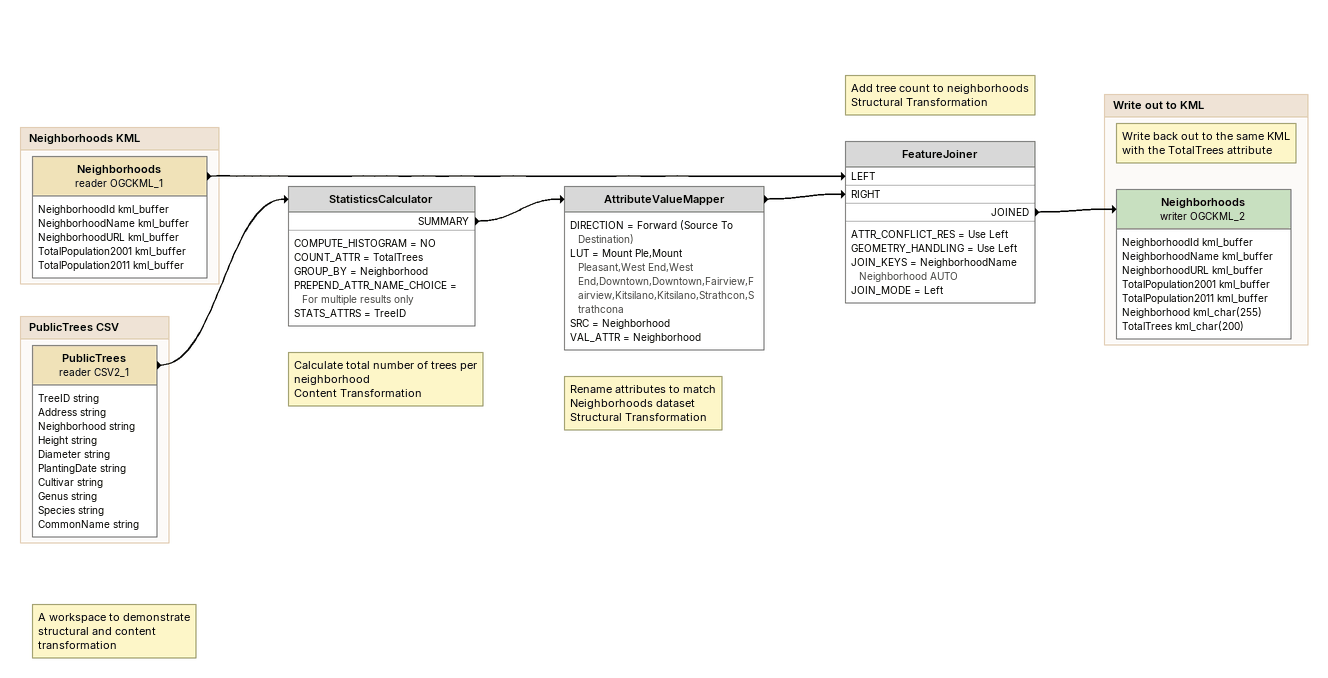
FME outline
Note: A workspace to demonstrate structural and content transformation
Note: Calculate total number of trees per neighborhood / Content Transformation
StatisticsCalculator
    COMPUTE_HISTOGRAM = NO
    COUNT_ATTR = TotalTrees
    GROUP_BY = Neighborhood
    PREPEND_ATTR_NAME_CHOICE = For multiple results only
    STATS_ATTRS = TreeID
    SUMMARY -> AttributeValueMapper
Note: Rename attributes to match Neighborhoods dataset / Structural Transformation
AttributeValueMapper
    DIRECTION = Forward (Source To Destination)
    LUT = Mount Ple,Mount Pleasant,West End,West End,Downtown,Downtown,Fairview,Fairview,Kitsilano,Kitsilano,Strathcon,Strathcona
    SRC = Neighborhood
    VAL_ATTR = Neighborhood
    -> FeatureJoiner [RIGHT]
Note: Add tree count to neighborhoods / Structural Transformation
FeatureJoiner
    ATTR_CONFLICT_RES = Use Left
    GEOMETRY_HANDLING = Use Left
    JOIN_KEYS = NeighborhoodName Neighborhood AUTO
    JOIN_MODE = Left
    JOINED -> Neighborhoods (writer OGCKML_2)

Bookmark: Neighborhoods KML
Neighborhoods (reader OGCKML_1)
    attributes: NeighborhoodId kml_buffer, NeighborhoodName kml_buffer, NeighborhoodURL kml_buffer, TotalPopulation2001 kml_buffer, TotalPopulation2011 kml_buffer
    -> FeatureJoiner [LEFT]

Bookmark: PublicTrees CSV
PublicTrees (reader CSV2_1)
    attributes: TreeID string, Address string, Neighborhood string, Height string, Diameter string, PlantingDate string, Cultivar string, Genus string, Species string, CommonName string
    -> StatisticsCalculator

Bookmark: Write out to KML
Note: Write back out to the same KML with the TotalTrees attribute
Neighborhoods (writer OGCKML_2)
    attributes: NeighborhoodId kml_buffer, NeighborhoodName kml_buffer, NeighborhoodURL kml_buffer, TotalPopulation2001 kml_buffer, TotalPopulation2011 kml_buffer, Neighborhood kml_char(255), TotalTrees kml_char(200)
